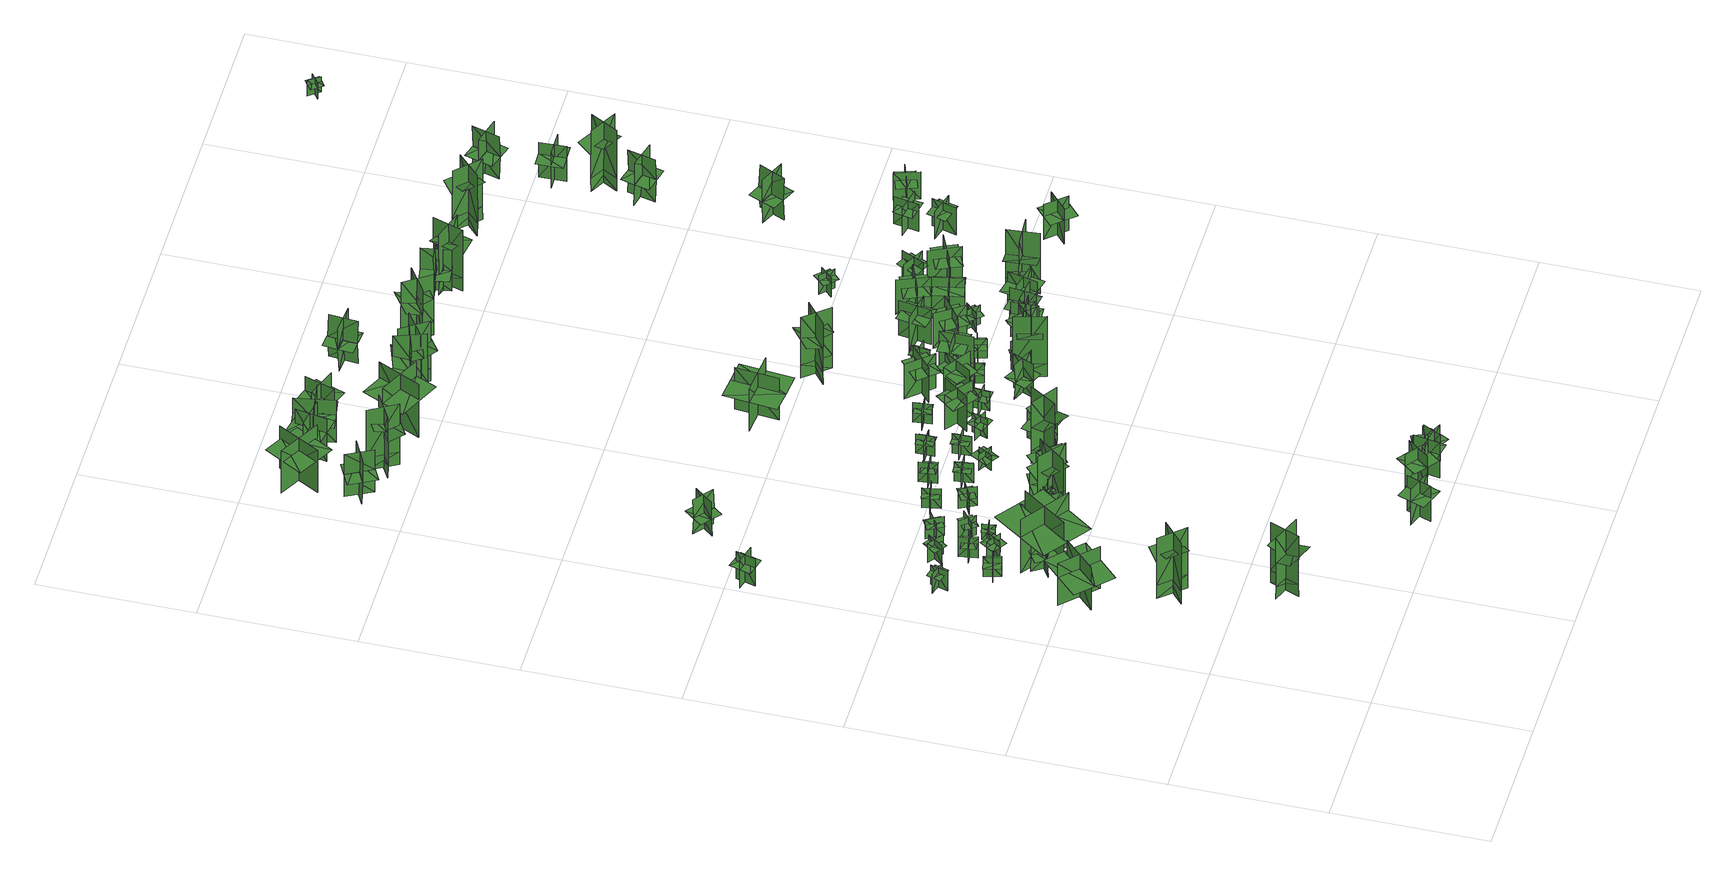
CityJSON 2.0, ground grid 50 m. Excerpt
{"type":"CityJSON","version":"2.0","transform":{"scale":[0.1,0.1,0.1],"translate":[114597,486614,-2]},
"CityObjects":{
"tree1":{"type":"SolitaryVegetationObject","geometry":[{"type":"MultiSurface","lod":"1","boundaries":[[[0,1,2]],[[0,2,3]],[[4,5,6]],[[4,6,7]],[[8,9,5]],[[8,5,4]],[[10,11,1]],[[10,1,0]],[[12,13,14]],[[12,14,15]],[[16,17,18]],[[16,18,19]]]}]},
"tree2":{"type":"SolitaryVegetationObject","geometry":[{"type":"MultiSurface","lod":"1","boundaries":[[[20,21,22]],[[20,22,23]],[[24,25,26]],[[24,26,27]],[[28,29,30]],[[28,30,31]],[[28,31,32]],[[28,32,33]]]}]},
"tree3":{"type":"SolitaryVegetationObject","geometry":[{"type":"MultiSurface","lod":"1","boundaries":[[[34,35,36]],[[34,36,37]],[[38,39,40]],[[38,40,41]],[[42,43,39]],[[42,39,38]],[[44,45,35]],[[44,35,34]],[[46,47,48]],[[46,48,49]],[[50,51,52]],[[50,52,53]]]}]},
"tree4":{"type":"SolitaryVegetationObject","geometry":[{"type":"MultiSurface","lod":"1","boundaries":[[[54,55,56]],[[54,56,57]],[[58,59,60]],[[58,60,61]],[[62,63,64]],[[62,64,65]],[[62,66,67]],[[62,67,63]]]}]},
"tree5":{"type":"SolitaryVegetationObject","geometry":[{"type":"MultiSurface","lod":"1","boundaries":[[[68,69,70]],[[68,70,71]],[[72,73,74]],[[72,74,75]],[[76,77,78]],[[76,78,79]],[[76,79,80]],[[76,80,81]]]}]},
"tree6":{"type":"SolitaryVegetationObject","geometry":[{"type":"MultiSurface","lod":"1","boundaries":[[[82,83,84]],[[82,84,85]],[[86,87,88]],[[86,88,89]],[[90,91,92]],[[90,92,93]],[[90,94,95]],[[90,95,91]]]}]},
"tree7":{"type":"SolitaryVegetationObject","geometry":[{"type":"MultiSurface","lod":"1","boundaries":[[[96,97,98]],[[96,98,99]],[[100,101,102]],[[100,102,103]],[[104,105,101]],[[104,101,100]],[[106,107,97]],[[106,97,96]],[[96,97,108]],[[96,108,109]],[[96,110,111]],[[96,111,97]]]}]},
"tree8":{"type":"SolitaryVegetationObject","geometry":[{"type":"MultiSurface","lod":"1","boundaries":[[[112,113,114]],[[112,114,115]],[[116,117,118]],[[116,118,119]],[[120,121,122]],[[120,122,123]],[[120,123,124]],[[120,124,125]]]}]},
"tree9":{"type":"SolitaryVegetationObject","geometry":[{"type":"MultiSurface","lod":"1","boundaries":[[[126,127,128]],[[126,128,129]],[[130,131,132]],[[130,132,133]],[[134,135,136]],[[134,136,137]],[[134,138,139]],[[134,139,135]]]}]},
"tree10":{"type":"SolitaryVegetationObject","geometry":[{"type":"MultiSurface","lod":"1","boundaries":[[[140,141,142]],[[140,142,143]],[[144,145,146]],[[144,146,147]],[[148,149,150]],[[148,150,151]],[[148,151,152]],[[148,152,153]]]}]},
"tree11":{"type":"SolitaryVegetationObject","geometry":[{"type":"MultiSurface","lod":"1","boundaries":[[[154,155,156]],[[154,156,157]],[[158,159,160]],[[158,160,161]],[[162,163,164]],[[162,164,165]],[[162,166,167]],[[162,167,163]]]}]},
"tree12":{"type":"SolitaryVegetationObject","geometry":[{"type":"MultiSurface","lod":"1","boundaries":[[[168,169,170]],[[168,170,171]],[[172,173,174]],[[172,174,175]],[[176,177,173]],[[176,173,172]],[[178,179,169]],[[178,169,168]],[[168,169,180]],[[168,180,181]],[[168,182,183]],[[168,183,169]]]}]},
"tree13":{"type":"SolitaryVegetationObject","geometry":[{"type":"MultiSurface","lod":"1","boundaries":[[[184,185,186]],[[184,186,187]],[[188,189,190]],[[188,190,191]],[[192,193,194]],[[192,194,195]],[[192,195,196]],[[192,196,197]]]}]},
"tree14":{"type":"SolitaryVegetationObject","geometry":[{"type":"MultiSurface","lod":"1","boundaries":[[[198,199,200]],[[198,200,201]],[[202,203,204]],[[202,204,205]],[[206,207,208]],[[206,208,209]],[[206,210,211]],[[206,211,207]]]}]},
"tree15":{"type":"SolitaryVegetationObject","geometry":[{"type":"MultiSurface","lod":"1","boundaries":[[[212,213,214]],[[212,214,215]],[[216,217,218]],[[216,218,219]],[[220,221,222]],[[220,222,223]],[[220,224,225]],[[220,225,221]]]}]},
"tree16":{"type":"SolitaryVegetationObject","geometry":[{"type":"MultiSurface","lod":"1","boundaries":[[[226,227,228]],[[226,228,229]],[[230,231,232]],[[230,232,233]],[[234,235,236]],[[234,236,237]],[[234,238,239]],[[234,239,235]]]}]},
"tree17":{"type":"SolitaryVegetationObject","geometry":[{"type":"MultiSurface","lod":"1","boundaries":[[[240,241,242]],[[240,242,243]],[[244,245,246]],[[244,246,247]],[[248,249,250]],[[248,250,251]],[[248,252,253]],[[248,253,249]]]}]},
"tree18":{"type":"SolitaryVegetationObject","geometry":[{"type":"MultiSurface","lod":"1","boundaries":[[[254,255,256]],[[254,256,257]],[[258,259,260]],[[258,260,261]],[[262,263,264]],[[262,264,265]],[[262,266,267]],[[262,267,263]]]}]},
"tree19":{"type":"SolitaryVegetationObject","geometry":[{"type":"MultiSurface","lod":"1","boundaries":[[[268,269,270]],[[268,270,271]],[[272,273,274]],[[272,274,275]],[[276,277,273]],[[276,273,272]],[[278,279,269]],[[278,269,268]],[[268,269,280]],[[268,280,281]],[[268,282,283]],[[268,283,269]]]}]},
"tree20":{"type":"SolitaryVegetationObject","geometry":[{"type":"MultiSurface","lod":"1","boundaries":[[[284,285,286]],[[284,286,287]],[[288,289,290]],[[288,290,291]],[[292,293,294]],[[292,294,295]],[[292,296,297]],[[292,297,293]]]}]},
"tree21":{"type":"SolitaryVegetationObject","geometry":[{"type":"MultiSurface","lod":"1","boundaries":[[[298,299,300]],[[298,300,301]],[[302,303,304]],[[302,304,305]],[[306,307,303]],[[306,303,302]],[[308,309,299]],[[308,299,298]],[[310,311,312]],[[310,312,313]],[[314,315,316]],[[314,316,317]]]}]},
"tree22":{"type":"SolitaryVegetationObject","geometry":[{"type":"MultiSurface","lod":"1","boundaries":[[[318,319,320]],[[318,320,321]],[[322,323,324]],[[322,324,325]],[[326,327,328]],[[326,328,329]],[[326,330,331]],[[326,331,327]]]}]},
"tree23":{"type":"SolitaryVegetationObject","geometry":[{"type":"MultiSurface","lod":"1","boundaries":[[[332,333,334]],[[332,334,335]],[[336,337,338]],[[336,338,339]],[[340,341,342]],[[340,342,343]],[[340,344,345]],[[340,345,341]]]}]},
"tree24":{"type":"SolitaryVegetationObject","geometry":[{"type":"MultiSurface","lod":"1","boundaries":[[[346,347,348]],[[346,348,349]],[[350,351,352]],[[350,352,353]],[[354,355,356]],[[354,356,357]],[[354,358,359]],[[354,359,355]]]}]},
"tree25":{"type":"SolitaryVegetationObject","geometry":[{"type":"MultiSurface","lod":"1","boundaries":[[[360,361,362]],[[360,362,363]],[[364,365,366]],[[364,366,367]],[[368,369,370]],[[368,370,371]],[[368,372,373]],[[368,373,369]]]}]},
"tree26":{"type":"SolitaryVegetationObject","geometry":[{"type":"MultiSurface","lod":"1","boundaries":[[[374,375,376]],[[374,376,377]],[[378,379,380]],[[378,380,381]],[[382,383,384]],[[382,384,385]],[[382,386,387]],[[382,387,383]]]}]},
"tree27":{"type":"SolitaryVegetationObject","geometry":[{"type":"MultiSurface","lod":"1","boundaries":[[[388,389,390]],[[388,390,391]],[[392,393,394]],[[392,394,395]],[[396,397,398]],[[396,398,399]],[[396,400,401]],[[396,401,397]]]}]},
"tree28":{"type":"SolitaryVegetationObject","geometry":[{"type":"MultiSurface","lod":"1","boundaries":[[[402,403,404]],[[402,404,405]],[[406,407,408]],[[406,408,409]],[[410,411,412]],[[410,412,413]],[[410,414,415]],[[410,415,411]]]}]},
"tree29":{"type":"SolitaryVegetationObject","geometry":[{"type":"MultiSurface","lod":"1","boundaries":[[[416,417,418]],[[416,418,419]],[[420,421,422]],[[420,422,423]],[[424,425,426]],[[424,426,427]],[[424,428,429]],[[424,429,425]]]}]},
"tree30":{"type":"SolitaryVegetationObject","geometry":[{"type":"MultiSurface","lod":"1","boundaries":[[[430,431,432]],[[430,432,433]],[[434,435,436]],[[434,436,437]],[[438,439,435]],[[438,435,434]],[[440,441,431]],[[440,431,430]],[[430,431,442]],[[430,442,443]],[[430,444,445]],[[430,445,431]]]}]},
"tree31":{"type":"SolitaryVegetationObject","geometry":[{"type":"MultiSurface","lod":"1","boundaries":[[[446,447,448]],[[446,448,449]],[[450,451,452]],[[450,452,453]],[[454,455,456]],[[454,456,457]],[[454,458,459]],[[454,459,455]]]}]},
"tree32":{"type":"SolitaryVegetationObject","geometry":[{"type":"MultiSurface","lod":"1","boundaries":[[[460,461,462]],[[460,462,463]],[[464,465,466]],[[464,466,467]],[[468,469,470]],[[468,470,471]],[[468,471,472]],[[468,472,473]]]}]},
"tree33":{"type":"SolitaryVegetationObject","geometry":[{"type":"MultiSurface","lod":"1","boundaries":[[[474,475,476]],[[474,476,477]],[[478,479,480]],[[478,480,481]],[[482,483,484]],[[482,484,485]],[[482,486,487]],[[482,487,483]]]}]},
"tree34":{"type":"SolitaryVegetationObject","geometry":[{"type":"MultiSurface","lod":"1","boundaries":[[[488,489,490]],[[488,490,491]],[[492,493,494]],[[492,494,495]],[[496,497,498]],[[496,498,499]],[[496,499,500]],[[496,500,501]]]}]},
"tree35":{"type":"SolitaryVegetationObject","geometry":[{"type":"MultiSurface","lod":"1","boundaries":[[[502,503,504]],[[502,504,505]],[[506,507,508]],[[506,508,509]],[[510,511,512]],[[510,512,513]],[[510,513,514]],[[510,514,515]]]}]},
"tree36":{"type":"SolitaryVegetationObject","geometry":[{"type":"MultiSurface","lod":"1","boundaries":[[[516,517,518]],[[516,518,519]],[[520,521,522]],[[520,522,523]],[[524,525,521]],[[524,521,520]],[[526,527,517]],[[526,517,516]],[[528,529,530]],[[528,530,531]],[[532,533,534]],[[532,534,535]]]}]},
"tree37":{"type":"SolitaryVegetationObject","geometry":[{"type":"MultiSurface","lod":"1","boundaries":[[[536,537,538]],[[536,538,539]],[[540,541,542]],[[540,542,543]],[[544,545,546]],[[544,546,547]],[[544,548,549]],[[544,549,545]]]}]},
"tree38":{"type":"SolitaryVegetationObject","geometry":[{"type":"MultiSurface","lod":"1","boundaries":[[[550,551,552]],[[550,552,553]],[[554,555,556]],[[554,556,557]],[[558,559,560]],[[558,560,561]],[[558,562,563]],[[558,563,559]]]}]},
"tree39":{"type":"SolitaryVegetationObject","geometry":[{"type":"MultiSurface","lod":"1","boundaries":[[[564,565,566]],[[564,566,567]],[[568,569,570]],[[568,570,571]],[[572,573,569]],[[572,569,568]],[[574,575,565]],[[574,565,564]],[[576,577,578]],[[576,578,579]],[[580,581,582]],[[580,582,583]]]}]},
"tree40":{"type":"SolitaryVegetationObject","geometry":[{"type":"MultiSurface","lod":"1","boundaries":[[[584,585,586]],[[584,586,587]],[[588,589,590]],[[588,590,591]],[[592,593,594]],[[592,594,595]],[[592,595,596]],[[592,596,597]]]}]},
"tree41":{"type":"SolitaryVegetationObject","geometry":[{"type":"MultiSurface","lod":"1","boundaries":[[[598,599,600]],[[598,600,601]],[[602,603,604]],[[602,604,605]],[[606,607,608]],[[606,608,609]],[[606,610,611]],[[606,611,607]]]}]},
"tree42":{"type":"SolitaryVegetationObject","geometry":[{"type":"MultiSurface","lod":"1","boundaries":[[[612,613,614]],[[612,614,615]],[[616,617,618]],[[616,618,619]],[[620,621,622]],[[620,622,623]],[[620,623,624]],[[620,624,625]]]}]},
"tree43":{"type":"SolitaryVegetationObject","geometry":[{"type":"MultiSurface","lod":"1","boundaries":[[[626,627,628]],[[626,628,629]],[[630,631,632]],[[630,632,633]],[[634,635,636]],[[634,636,637]],[[634,635,638]],[[634,638,639]]]}]},
"tree44":{"type":"SolitaryVegetationObject","geometry":[{"type":"MultiSurface","lod":"1","boundaries":[[[640,641,642]],[[640,642,643]],[[644,645,646]],[[644,646,647]],[[648,649,650]],[[648,650,651]],[[648,652,653]],[[648,653,649]]]}]},
"tree45":{"type":"SolitaryVegetationObject","geometry":[{"type":"MultiSurface","lod":"1","boundaries":[[[654,655,656]],[[654,656,657]],[[658,659,660]],[[658,660,661]],[[662,663,664]],[[662,664,665]],[[662,666,667]],[[662,667,663]]]}]},
"tree46":{"type":"SolitaryVegetationObject","geometry":[{"type":"MultiSurface","lod":"1","boundaries":[[[668,669,670]],[[668,670,671]],[[672,673,674]],[[672,674,675]],[[676,677,678]],[[676,678,679]],[[676,679,680]],[[676,680,681]]]}]},
"tree47":{"type":"SolitaryVegetationObject","geometry":[{"type":"MultiSurface","lod":"1","boundaries":[[[682,683,684]],[[682,684,685]],[[686,687,688]],[[686,688,689]],[[690,691,692]],[[690,692,693]],[[690,693,694]],[[690,694,695]]]}]},
"tree48":{"type":"SolitaryVegetationObject","geometry":[{"type":"MultiSurface","lod":"1","boundaries":[[[696,697,698]],[[696,698,699]],[[700,701,702]],[[700,702,703]],[[704,705,706]],[[704,706,707]],[[704,707,708]],[[704,708,709]]]}]},
"tree49":{"type":"SolitaryVegetationObject","geometry":[{"type":"MultiSurface","lod":"1","boundaries":[[[710,711,712]],[[710,712,713]],[[714,715,716]],[[714,716,717]],[[718,719,720]],[[718,720,721]],[[718,722,723]],[[718,723,719]]]}]},
"tree50":{"type":"SolitaryVegetationObject","geometry":[{"type":"MultiSurface","lod":"1","boundaries":[[[724,725,726]],[[724,726,727]],[[728,729,730]],[[728,730,731]],[[732,733,734]],[[732,734,735]],[[732,736,737]],[[732,737,733]]]}]},
"tree51":{"type":"SolitaryVegetationObject","geometry":[{"type":"MultiSurface","lod":"1","boundaries":[[[738,739,740]],[[738,740,741]],[[742,743,744]],[[742,744,745]],[[746,747,743]],[[746,743,742]],[[748,749,739]],[[748,739,738]],[[738,739,750]],[[738,750,751]],[[738,752,753]],[[738,753,739]]]}]},
"tree52":{"type":"SolitaryVegetationObject","geometry":[{"type":"MultiSurface","lod":"1","boundaries":[[[754,755,756]],[[754,756,757]],[[758,759,760]],[[758,760,761]],[[762,763,764]],[[762,764,765]],[[762,766,767]],[[762,767,763]]]}]},
"tree53":{"type":"SolitaryVegetationObject","geometry":[{"type":"MultiSurface","lod":"1","boundaries":[[[768,769,770]],[[768,770,771]],[[772,773,774]],[[772,774,775]],[[776,777,778]],[[776,778,779]],[[776,779,780]],[[776,780,781]]]}]},
"tree54":{"type":"SolitaryVegetationObject","geometry":[{"type":"MultiSurface","lod":"1","boundaries":[[[782,783,784]],[[782,784,785]],[[786,787,788]],[[786,788,789]],[[790,791,787]],[[790,787,786]],[[792,793,783]],[[792,783,782]],[[794,795,796]],[[794,796,797]],[[798,799,800]],[[798,800,801]]]}]},
"tree55":{"type":"SolitaryVegetationObject","geometry":[{"type":"MultiSurface","lod":"1","boundaries":[[[802,803,804]],[[802,804,805]],[[806,807,808]],[[806,808,809]],[[810,811,807]],[[810,807,806]],[[812,813,803]],[[812,803,802]],[[814,815,816]],[[814,816,817]],[[818,819,820]],[[818,820,821]]]}]},
"tree56":{"type":"SolitaryVegetationObject","geometry":[{"type":"MultiSurface","lod":"1","boundaries":[[[822,823,824]],[[822,824,825]],[[826,827,828]],[[826,828,829]],[[830,831,827]],[[830,827,826]],[[832,833,823]],[[832,823,822]],[[834,835,836]],[[834,836,837]],[[838,839,840]],[[838,840,841]]]}]},
"tree57":{"type":"SolitaryVegetationObject","geometry":[{"type":"MultiSurface","lod":"1","boundaries":[[[842,843,844]],[[842,844,845]],[[846,847,848]],[[846,848,849]],[[850,851,852]],[[850,852,853]],[[850,854,855]],[[850,855,851]]]}]},
"tree58":{"type":"SolitaryVegetationObject","geometry":[{"type":"MultiSurface","lod":"1","boundaries":[[[856,857,858]],[[856,858,859]],[[860,861,862]],[[860,862,863]],[[864,865,861]],[[864,861,860]],[[866,867,857]],[[866,857,856]],[[868,869,870]],[[868,870,871]],[[872,873,874]],[[872,874,875]]]}]},
"tree59":{"type":"SolitaryVegetationObject","geometry":[{"type":"MultiSurface","lod":"1","boundaries":[[[876,877,878]],[[876,878,879]],[[880,881,882]],[[880,882,883]],[[884,885,886]],[[884,886,887]],[[884,887,888]],[[884,888,889]]]}]},
"tree60":{"type":"SolitaryVegetationObject","geometry":[{"type":"MultiSurface","lod":"1","boundaries":[[[890,891,892]],[[890,892,893]],[[894,895,896]],[[894,896,897]],[[898,899,900]],[[898,900,901]],[[898,902,903]],[[898,903,899]]]}]},
"tree61":{"type":"SolitaryVegetationObject","geometry":[{"type":"MultiSurface","lod":"1","boundaries":[[[904,905,906]],[[904,906,907]],[[908,909,910]],[[908,910,911]],[[912,913,914]],[[912,914,915]],[[912,915,916]],[[912,916,917]]]}]},
"tree62":{"type":"SolitaryVegetationObject","geometry":[{"type":"MultiSurface","lod":"1","boundaries":[[[918,919,920]],[[918,920,921]],[[922,923,924]],[[922,924,925]],[[926,927,928]],[[926,928,929]],[[926,929,930]],[[926,930,931]]]}]},
"tree63":{"type":"SolitaryVegetationObject","geometry":[{"type":"MultiSurface","lod":"1","boundaries":[[[932,933,934]],[[932,934,935]],[[936,937,938]],[[936,938,939]],[[940,941,942]],[[940,942,943]],[[940,943,944]],[[940,944,945]]]}]},
"tree64":{"type":"SolitaryVegetationObject","geometry":[{"type":"MultiSurface","lod":"1","boundaries":[[[946,947,948]],[[946,948,949]],[[950,951,952]],[[950,952,953]],[[954,955,956]],[[954,956,957]],[[954,958,959]],[[954,959,955]]]}]},
"tree65":{"type":"SolitaryVegetationObject","geometry":[{"type":"MultiSurface","lod":"1","boundaries":[[[960,961,962]],[[960,962,963]],[[964,965,966]],[[964,966,967]],[[968,969,965]],[[968,965,964]],[[970,971,961]],[[970,961,960]],[[960,961,972]],[[960,972,973]],[[960,974,975]],[[960,975,961]]]}]},
"tree66":{"type":"SolitaryVegetationObject","geometry":[{"type":"MultiSurface","lod":"1","boundaries":[[[976,977,978]],[[976,978,979]],[[980,981,982]],[[980,982,983]],[[984,985,986]],[[984,986,987]],[[984,988,989]],[[984,989,985]]]}]},
"tree67":{"type":"SolitaryVegetationObject","geometry":[{"type":"MultiSurface","lod":"1","boundaries":[[[990,991,992]],[[990,992,993]],[[994,995,996]],[[994,996,997]],[[998,999,1000]],[[998,1000,1001]],[[998,1002,1003]],[[998,1003,999]]]}]},
"tree68":{"type":"SolitaryVegetationObject","geometry":[{"type":"MultiSurface","lod":"1","boundaries":[[[1004,1005,1006]],[[1004,1006,1007]],[[1008,1009,1010]],[[1008,1010,1011]],[[1012,1013,1014]],[[1012,1014,1015]],[[1012,1016,1017]],[[1012,1017,1013]]]}]},
"tree69":{"type":"SolitaryVegetationObject","geometry":[{"type":"MultiSurface","lod":"1","boundaries":[[[1018,1019,1020]],[[1018,1020,1021]],[[1022,1023,1024]],[[1022,1024,1025]],[[1026,1027,1028]],[[1026,1028,1029]],[[1026,1030,1031]],[[1026,1031,1027]]]}]},
"tree70":{"type":"SolitaryVegetationObject","geometry":[{"type":"MultiSurface","lod":"1","boundaries":[[[1032,1033,1034]],[[1032,1034,1035]],[[1036,1037,1038]],[[1036,1038,1039]],[[1040,1041,1042]],[[1040,1042,1043]],[[1040,1043,1044]],[[1040,1044,1045]]]}]},
"tree71":{"type":"SolitaryVegetationObject","geometry":[{"type":"MultiSurface","lod":"1","boundaries":[[[1046,1047,1048]],[[1046,1048,1049]],[[1050,1051,1052]],[[1050,1052,1053]],[[1054,1055,1056]],[[1054,1056,1057]],[[1054,1058,1059]],[[1054,1059,1055]]]}]},
"tree72":{"type":"SolitaryVegetationObject","geometry":[{"type":"MultiSurface","lod":"1","boundaries":[[[1060,1061,1062]],[[1060,1062,1063]],[[1064,1065,1066]],[[1064,1066,1067]],[[1068,1069,1065]],[[1068,1065,1064]],[[1070,1071,1061]],[[1070,1061,1060]],[[1072,1073,1074]],[[1072,1074,1075]],[[1076,1077,1078]],[[1076,1078,1079]]]}]},
"tree73":{"type":"SolitaryVegetationObject","geometry":[{"type":"MultiSurface","lod":"1","boundaries":[[[1080,1081,1082]],[[1080,1082,1083]],[[1084,1085,1086]],[[1084,1086,1087]],[[1088,1089,1090]],[[1088,1090,1091]],[[1088,1092,1093]],[[1088,1093,1089]]]}]},
"tree74":{"type":"SolitaryVegetationObject","geometry":[{"type":"MultiSurface","lod":"1","boundaries":[[[1094,1095,1096]],[[1094,1096,1097]],[[1098,1099,1100]],[[1098,1100,1101]],[[1102,1103,1104]],[[1102,1104,1105]],[[1102,1105,1106]],[[1102,1106,1107]]]}]},
"tree75":{"type":"SolitaryVegetationObject","geometry":[{"type":"MultiSurface","lod":"1","boundaries":[[[1108,1109,1110]],[[1108,1110,1111]],[[1112,1113,1114]],[[1112,1114,1115]],[[1116,1117,1118]],[[1116,1118,1119]],[[1116,1120,1121]],[[1116,1121,1117]]]}]},
"tree76":{"type":"SolitaryVegetationObject","geometry":[{"type":"MultiSurface","lod":"1","boundaries":[[[1122,1123,1124]],[[1122,1124,1125]],[[1126,1127,1128]],[[1126,1128,1129]],[[1130,1131,1132]],[[1130,1132,1133]],[[1130,1134,1135]],[[1130,1135,1131]]]}]},
"tree77":{"type":"SolitaryVegetationObject","geometry":[{"type":"MultiSurface","lod":"1","boundaries":[[[1136,1137,1138]],[[1136,1138,1139]],[[1140,1141,1142]],[[1140,1142,1143]],[[1144,1145,1141]],[[1144,1141,1140]],[[1146,1147,1137]],[[1146,1137,1136]],[[1148,1149,1150]],[[1148,1150,1151]],[[1152,1153,1154]],[[1152,1154,1155]]]}]},
"tree78":{"type":"SolitaryVegetationObject","geometry":[{"type":"MultiSurface","lod":"1","boundaries":[[[1156,1157,1158]],[[1156,1158,1159]],[[1160,1161,1162]],[[1160,1162,1163]],[[1164,1165,1166]],[[1164,1166,1167]],[[1164,1167,1168]],[[1164,1168,1169]]]}]},
"tree79":{"type":"SolitaryVegetationObject","geometry":[{"type":"MultiSurface","lod":"1","boundaries":[[[1170,1171,1172]],[[1170,1172,1173]],[[1174,1175,1176]],[[1174,1176,1177]],[[1178,1179,1180]],[[1178,1180,1181]],[[1178,1182,1183]],[[1178,1183,1179]]]}]},
"tree80":{"type":"SolitaryVegetationObject","geometry":[{"type":"MultiSurface","lod":"1","boundaries":[[[1184,1185,1186]],[[1184,1186,1187]],[[1188,1189,1190]],[[1188,1190,1191]],[[1192,1193,1194]],[[1192,1194,1195]],[[1192,1196,1197]],[[1192,1197,1193]]]}]},
"tree81":{"type":"SolitaryVegetationObject","geometry":[{"type":"MultiSurface","lod":"1","boundaries":[[[1198,1199,1200]],[[1198,1200,1201]],[[1202,1203,1204]],[[1202,1204,1205]],[[1206,1207,1203]],[[1206,1203,1202]],[[1208,1209,1199]],[[1208,1199,1198]],[[1198,1199,1210]],[[1198,1210,1211]],[[1198,1212,1213]],[[1198,1213,1199]]]}]},
"tree82":{"type":"SolitaryVegetationObject","geometry":[{"type":"MultiSurface","lod":"1","boundaries":[[[1214,1215,1216]],[[1214,1216,1217]],[[1218,1219,1220]],[[1218,1220,1221]],[[1222,1223,1219]],[[1222,1219,1218]],[[1224,1225,1215]],[[1224,1215,1214]],[[1226,1227,1228]],[[1226,1228,1229]],[[1230,1231,1232]],[[1230,1232,1233]]]}]},
"tree83":{"type":"SolitaryVegetationObject","geometry":[{"type":"MultiSurface","lod":"1","boundaries":[[[1234,1235,1236]],[[1234,1236,1237]],[[1238,1239,1240]],[[1238,1240,1241]],[[1242,1243,1244]],[[1242,1244,1245]],[[1242,1246,1247]],[[1242,1247,1243]]]}]},
"tree84":{"type":"SolitaryVegetationObject","geometry":[{"type":"MultiSurface","lod":"1","boundaries":[[[1248,1249,1250]],[[1248,1250,1251]],[[1252,1253,1254]],[[1252,1254,1255]],[[1256,1257,1258]],[[1256,1258,1259]],[[1256,1260,1261]],[[1256,1261,1257]]]}]},
"tree85":{"type":"SolitaryVegetationObject","geometry":[{"type":"MultiSurface","lod":"1","boundaries":[[[1262,1263,1264]],[[1262,1264,1265]],[[1266,1267,1268]],[[1266,1268,1269]],[[1270,1271,1272]],[[1270,1272,1273]],[[1270,1274,1275]],[[1270,1275,1271]]]}]},
"tree86":{"type":"SolitaryVegetationObject","geometry":[{"type":"MultiSurface","lod":"1","boundaries":[[[1276,1277,1278]],[[1276,1278,1279]],[[1280,1281,1282]],[[1280,1282,1283]],[[1284,1285,1281]],[[1284,1281,1280]],[[1286,1287,1277]],[[1286,1277,1276]],[[1288,1289,1290]],[[1288,1290,1291]],[[1292,1293,1294]],[[1292,1294,1295]]]}]},
"tree87":{"type":"SolitaryVegetationObject","geometry":[{"type":"MultiSurface","lod":"1","boundaries":[[[1296,1297,1298]],[[1296,1298,1299]],[[1300,1301,1302]],[[1300,1302,1303]],[[1304,1305,1301]],[[1304,1301,1300]],[[1306,1307,1297]],[[1306,1297,1296]],[[1296,1297,1308]],[[1296,1308,1309]],[[1296,1310,1311]],[[1296,1311,1297]]]}]},
"tree88":{"type":"SolitaryVegetationObject","geometry":[{"type":"MultiSurface","lod":"1","boundaries":[[[1312,1313,1314]],[[1312,1314,1315]],[[1316,1317,1318]],[[1316,1318,1319]],[[1320,1321,1322]],[[1320,1322,1323]],[[1320,1324,1325]],[[1320,1325,1321]]]}]},
"tree89":{"type":"SolitaryVegetationObject","geometry":[{"type":"MultiSurface","lod":"1","boundaries":[[[1326,1327,1328]],[[1326,1328,1329]],[[1330,1331,1332]],[[1330,1332,1333]],[[1334,1335,1331]],[[1334,1331,1330]],[[1336,1337,1327]],[[1336,1327,1326]],[[1326,1327,1338]],[[1326,1338,1339]],[[1326,1340,1341]],[[1326,1341,1327]]]}]},
"tree90":{"type":"SolitaryVegetationObject","geometry":[{"type":"MultiSurface","lod":"1","boundaries":[[[1342,1343,1344]],[[1342,1344,1345]],[[1346,1347,1348]],[[1346,1348,1349]],[[1350,1351,1347]],[[1350,1347,1346]],[[1352,1353,1343]],[[1352,1343,1342]],[[1354,1355,1356]],[[1354,1356,1357]],[[1358,1359,1360]],[[1358,1360,1361]]]}]},
"tree91":{"type":"SolitaryVegetationObject","geometry":[{"type":"MultiSurface","lod":"1","boundaries":[[[1362,1363,1364]],[[1362,1364,1365]],[[1366,1367,1368]],[[1366,1368,1369]],[[1370,1371,1372]],[[1370,1372,1373]],[[1370,1374,1375]],[[1370,1375,1371]]]}]},
"tree92":{"type":"SolitaryVegetationObject","geometry":[{"type":"MultiSurface","lod":"1","boundaries":[[[1376,1377,1378]],[[1376,1378,1379]],[[1380,1381,1382]],[[1380,1382,1383]],[[1384,1385,1381]],[[1384,1381,1380]],[[1386,1387,1377]],[[1386,1377,1376]],[[1376,1377,1388]],[[1376,1388,1389]],[[1376,1390,1391]],[[1376,1391,1377]]]}]},
"tree93":{"type":"SolitaryVegetationObject","geometry":[{"type":"MultiSurface","lod":"1","boundaries":[[[1392,1393,1394]],[[1392,1394,1395]],[[1396,1397,1398]],[[1396,1398,1399]],[[1400,1401,1402]],[[1400,1402,1403]],[[1400,1403,1404]],[[1400,1404,1405]]]}]}
},
"vertices":[
[464,352,61],[368,390,61],[369,392,256],[465,353,256],[434,424,61],[395,328,61],[396,327,256],[435,424,256],[435,424,10],[396,327,10],[465,353,10],[369,392,10],[465,353,156],[369,391,156],[349,342,175],[445,304,175],[382,386,187],[454,358,187],[469,394,197],[396,423,197],
[285,912,7],[285,912,178],[181,1016,178],[181,1016,7],[186,914,7],[186,914,178],[286,1014,178],[286,1014,7],[170,898,122],[222,847,122],[347,972,122],[295,1024,122],[242,1075,122],[118,950,122],
[283,737,62],[352,659,62],[350,658,256],[281,736,256],[278,659,62],[355,728,62],[355,728,256],[277,659,256],[277,659,10],[355,728,10],[281,736,10],[350,658,10],[282,736,157],[351,659,157],[390,694,176],[321,771,176],[341,669,187],[289,727,187],[260,701,198],[312,643,198],
[130,1390,14],[187,1374,14],[187,1374,92],[130,1390,92],[153,1349,14],[169,1406,14],[169,1406,92],[153,1349,92],[134,1389,72],[187,1374,72],[193,1397,72],[141,1411,72],[128,1366,72],[180,1352,72],
[223,1228,14],[276,1241,14],[276,1241,91],[223,1228,91],[254,1208,14],[241,1262,14],[241,1262,91],[254,1208,91],[254,1208,70],[281,1215,70],[268,1269,70],[241,1262,70],[214,1256,70],[227,1202,70],
[30,1911,13],[47,1975,13],[47,1975,124],[30,1911,124],[74,1936,13],[10,1954,13],[10,1954,124],[74,1936,124],[74,1936,88],[10,1954,88],[0,1919,88],[64,1901,88],[84,1971,88],[19,1989,88],
[289,1077,80],[353,1118,80],[332,1151,80],[267,1110,80],[299,1129,80],[340,1064,80],[344,1067,150],[303,1131,150],[303,1131,9],[344,1067,9],[290,1074,9],[355,1115,9],[353,1118,150],[289,1077,150],[309,1044,80],[374,1085,80],
[289,1159,9],[289,1159,226],[441,1050,226],[441,1050,9],[414,1177,9],[414,1177,226],[309,1031,226],[309,1031,9],[430,1200,156],[354,1255,156],[224,1072,156],[300,1017,156],[376,963,156],[507,1146,156],
[258,1395,16],[293,1443,16],[293,1443,94],[258,1395,94],[304,1402,16],[256,1437,16],[256,1437,94],[304,1402,94],[261,1399,74],[293,1443,74],[274,1456,74],[242,1413,74],[280,1385,74],[312,1429,74],
[320,1231,14],[350,1278,14],[350,1278,91],[320,1231,91],[356,1239,14],[309,1268,14],[309,1268,91],[356,1239,91],[356,1239,70],[371,1262,70],[324,1292,70],[309,1268,70],[295,1245,70],[341,1215,70],
[345,1328,14],[287,1320,14],[287,1320,92],[345,1328,92],[308,1356,14],[316,1297,14],[316,1297,92],[308,1356,92],[340,1327,72],[287,1320,72],[290,1296,72],[344,1304,72],[337,1350,72],[283,1343,72],
[429,1147,95],[367,1078,95],[402,1045,95],[465,1114,95],[434,1082,95],[365,1145,95],[361,1141,181],[430,1078,181],[430,1078,9],[361,1141,9],[427,1149,9],[364,1080,9],[367,1078,181],[429,1147,181],[395,1179,95],[332,1110,95],
[420,1289,16],[380,1283,16],[380,1283,78],[420,1289,78],[396,1307,16],[402,1266,16],[402,1266,78],[396,1307,78],[396,1307,61],[377,1304,61],[382,1263,61],[402,1266,61],[421,1269,61],[415,1309,61],
[428,1104,10],[473,1153,10],[473,1153,120],[428,1104,120],[479,1107,10],[430,1151,10],[430,1151,120],[479,1107,120],[479,1107,84],[430,1151,84],[405,1124,84],[455,1080,84],[503,1134,84],[454,1178,84],
[424,1369,13],[377,1333,13],[377,1333,91],[424,1369,91],[378,1375,13],[414,1328,13],[414,1328,91],[378,1375,91],[420,1366,71],[377,1333,71],[391,1315,71],[434,1348,71],[406,1385,71],[363,1352,71],
[387,1420,13],[357,1471,13],[357,1471,91],[387,1420,91],[398,1466,13],[347,1435,13],[347,1435,91],[398,1466,91],[384,1425,71],[357,1471,71],[337,1459,71],[364,1413,71],[405,1437,71],[377,1483,71],
[527,1151,9],[462,1096,9],[462,1096,151],[527,1151,151],[462,1157,9],[517,1091,9],[517,1091,151],[462,1157,151],[462,1157,105],[517,1091,105],[553,1121,105],[498,1187,105],[426,1127,105],[481,1061,105],
[845,109,10],[816,29,10],[816,29,152],[845,109,152],[786,82,10],[866,52,10],[866,52,152],[786,82,152],[786,82,106],[866,52,106],[882,96,106],[802,125,106],[770,38,106],[850,8,106],
[209,2094,81],[257,2153,81],[226,2178,81],[178,2119,81],[203,2146,81],[262,2098,81],[265,2102,151],[206,2150,151],[206,2150,11],[265,2102,11],[212,2092,11],[260,2151,11],[257,2153,151],[209,2094,151],[239,2069,81],[287,2129,81],
[503,1153,10],[567,1135,10],[567,1135,120],[503,1153,120],[528,1108,10],[546,1173,10],[546,1173,120],[528,1108,120],[528,1108,84],[546,1173,84],[511,1182,84],[493,1118,84],[563,1099,84],[581,1163,84],
[537,1171,62],[618,1106,62],[617,1105,257],[536,1170,257],[545,1093,63],[610,1174,63],[609,1175,257],[544,1094,257],[544,1094,11],[609,1175,11],[536,1170,11],[617,1105,11],[536,1170,157],[617,1106,157],[650,1147,176],[569,1212,176],[606,1114,188],[545,1163,188],[520,1132,199],[581,1084,199],
[493,1370,15],[545,1398,15],[545,1398,93],[493,1370,93],[537,1357,15],[510,1409,15],[510,1409,93],[537,1357,93],[497,1373,73],[545,1398,73],[534,1419,73],[486,1393,73],[508,1352,73],[556,1378,73],
[636,1184,9],[560,1145,9],[560,1145,151],[636,1184,151],[573,1204,9],[613,1128,9],[613,1128,151],[573,1204,151],[573,1204,105],[613,1128,105],[654,1150,105],[615,1225,105],[532,1182,105],[572,1106,105],
[501,1459,12],[490,1517,12],[490,1517,91],[501,1459,91],[527,1497,12],[469,1487,12],[469,1487,91],[527,1497,91],[500,1464,70],[490,1517,70],[467,1512,70],[477,1459,70],[523,1468,70],[513,1521,70],
[935,138,9],[1003,87,9],[1003,87,151],[935,138,151],[944,73,9],[996,141,9],[996,141,151],[944,73,151],[944,73,105],[996,141,105],[959,170,105],[907,102,105],[981,45,105],[1033,113,105],
[1060,81,9],[976,96,9],[976,96,151],[1060,81,151],[1023,135,9],[1008,51,9],[1008,51,151],[1023,135,151],[1023,135,105],[1008,51,105],[1053,42,105],[1069,126,105],[977,143,105],[962,59,105],
[723,1145,9],[665,1208,9],[665,1208,151],[723,1145,151],[725,1211,9],[663,1152,9],[663,1152,151],[725,1211,151],[725,1211,105],[663,1152,105],[695,1118,105],[757,1177,105],[693,1245,105],[631,1186,105],
[631,1393,15],[625,1451,15],[625,1451,93],[631,1393,93],[660,1429,15],[601,1423,15],[601,1423,93],[660,1429,93],[631,1398,73],[625,1451,73],[601,1449,73],[607,1395,73],[654,1400,73],[648,1454,73],
[636,1527,12],[577,1521,12],[577,1521,91],[636,1527,91],[599,1556,12],[605,1497,12],[605,1497,91],[599,1556,91],[631,1526,71],[577,1521,71],[579,1497,71],[633,1503,71],[628,1549,71],[575,1544,71],
[171,3181,97],[88,3139,97],[110,3096,97],[193,3138,97],[152,3119,97],[109,3202,97],[104,3200,182],[147,3117,182],[147,3117,11],[104,3200,11],[169,3185,11],[86,3142,11],[88,3139,182],[171,3181,182],[149,3223,97],[66,3181,97],
[1099,127,11],[1038,102,11],[1038,102,121],[1099,127,121],[1052,146,11],[1077,85,11],[1077,85,121],[1052,146,121],[1052,146,85],[1077,85,85],[1111,98,85],[1086,160,85],[1019,133,85],[1044,71,85],
[759,1225,11],[724,1216,11],[724,1216,73],[759,1225,73],[738,1237,11],[738,1237,73],[748,1202,73],[748,1202,11],[738,1236,53],[724,1232,53],[731,1204,53],[746,1208,53],[761,1212,53],[753,1240,53],
[1106,125,11],[1076,66,11],[1076,66,121],[1106,125,121],[1058,109,11],[1117,79,11],[1117,79,121],[1058,109,121],[1058,109,85],[1117,79,85],[1133,111,85],[1074,141,85],[1041,77,85],[1100,46,85],
[686,1391,17],[686,1391,79],[732,1364,79],[732,1364,17],[721,1399,17],[721,1399,79],[694,1355,79],[694,1355,17],[725,1406,59],[702,1420,59],[669,1364,59],[692,1351,59],[715,1337,59],[748,1392,59],
[212,3312,9],[74,3388,9],[74,3388,180],[212,3312,180],[180,3420,9],[103,3282,9],[103,3282,180],[180,3420,180],[177,3414,132],[117,3447,132],[46,3321,132],[106,3288,132],[167,3254,132],[237,3380,132],
[847,1190,63],[761,1248,63],[762,1249,257],[848,1192,257],[832,1267,63],[775,1181,63],[776,1180,257],[833,1267,257],[833,1267,11],[776,1180,11],[848,1192,11],[762,1249,11],[848,1191,158],[762,1248,158],[732,1204,176],[819,1147,176],[773,1241,188],[838,1198,188],[860,1231,199],[795,1273,199],
[743,1428,16],[742,1487,16],[742,1487,94],[743,1428,94],[775,1462,16],[716,1461,16],[716,1461,94],[775,1462,94],[743,1433,74],[742,1487,74],[718,1487,74],[720,1433,74],[766,1434,74],[765,1488,74],
[717,1594,13],[717,1535,13],[717,1535,91],[717,1594,91],[684,1561,13],[743,1561,13],[743,1561,91],[684,1561,91],[717,1589,71],[717,1535,71],[740,1535,71],[740,1589,71],[694,1589,71],[694,1535,71],
[303,3143,66],[212,3092,66],[212,3094,260],[302,3145,260],[227,3165,66],[278,3074,66],[279,3075,260],[228,3165,260],[228,3165,14],[279,3075,14],[302,3145,14],[212,3094,14],[302,3144,161],[212,3093,161],[238,3047,179],[328,3098,179],[224,3100,191],[292,3139,191],[272,3173,202],[205,3134,202],
[869,1289,11],[840,1193,11],[840,1193,119],[869,1289,119],[806,1254,11],[902,1226,11],[902,1226,119],[806,1254,119],[810,1253,89],[798,1211,89],[886,1185,89],[898,1227,89],[911,1269,89],[822,1295,89],
[242,3290,10],[260,3393,10],[260,3393,183],[242,3290,183],[307,3336,10],[205,3354,10],[205,3354,183],[307,3336,183],[307,3336,127],[205,3354,127],[195,3298,127],[297,3280,127],[317,3392,127],[215,3411,127],
[831,1403,14],[850,1454,14],[850,1454,91],[831,1403,91],[864,1417,14],[813,1437,14],[813,1437,91],[864,1417,91],[864,1417,69],[874,1443,69],[822,1463,69],[813,1437,69],[803,1411,69],[854,1392,69],
[328,3284,10],[306,3412,10],[306,3412,183],[328,3284,183],[379,3356,10],[251,3335,10],[251,3335,183],[379,3356,183],[332,3285,125],[311,3412,125],[247,3402,125],[268,3274,125],[362,3421,125],[384,3294,125],
[847,1637,13],[853,1579,13],[853,1579,92],[847,1637,92],[818,1601,13],[876,1607,13],[876,1607,92],[818,1601,92],[847,1632,71],[853,1579,71],[876,1581,71],[871,1635,71],[824,1630,71],[830,1576,71],
[924,1471,11],[841,1537,11],[841,1537,152],[924,1471,152],[914,1554,11],[848,1471,11],[848,1471,152],[914,1554,152],[917,1477,116],[841,1537,116],[815,1504,116],[891,1444,116],[944,1509,116],[868,1570,116],
[413,3050,10],[479,3190,10],[479,3190,225],[413,3050,225],[510,3084,10],[370,3150,10],[370,3150,225],[510,3084,225],[510,3084,165],[543,3154,165],[403,3220,165],[370,3150,165],[337,3080,165],[478,3014,165],
[832,2087,13],[832,2087,183],[686,2101,183],[686,2101,13],[754,2025,13],[754,2025,183],[768,2166,183],[768,2166,13],[751,2003,128],[825,1996,128],[842,2172,128],[769,2179,128],[696,2186,128],[678,2011,128],
[953,1427,11],[957,1482,11],[957,1482,88],[953,1427,88],[981,1451,11],[926,1455,11],[926,1455,88],[981,1451,88],[981,1451,67],[983,1478,67],[928,1482,67],[926,1455,67],[924,1427,67],[979,1423,67],
[439,3327,12],[341,3362,12],[341,3362,185],[439,3327,185],[405,3399,12],[370,3301,12],[370,3301,185],[405,3399,185],[405,3399,129],[370,3301,129],[423,3281,129],[459,3379,129],[351,3418,129],[316,3320,129],
[964,1493,11],[1022,1582,11],[1022,1582,152],[964,1493,152],[1046,1511,11],[957,1569,11],[957,1569,152],[1046,1511,152],[969,1500,115],[1022,1582,115],[987,1605,115],[934,1523,115],[1004,1477,115],[1057,1559,115],
[1040,1315,79],[1071,1385,79],[1035,1401,80],[1004,1331,80],[1020,1364,79],[1090,1334,79],[1092,1338,149],[1022,1369,149],[1022,1369,9],[1092,1338,9],[1043,1314,9],[1074,1384,9],[1071,1385,149],[1040,1315,149],[1075,1300,80],[1106,1370,80],
[1024,1682,11],[944,1613,11],[944,1613,152],[1024,1682,152],[940,1688,11],[1010,1608,11],[1010,1608,152],[940,1688,152],[1017,1677,116],[944,1613,116],[971,1581,116],[1045,1645,116],[990,1708,116],[916,1645,116],
[1083,1506,14],[1029,1494,14],[1029,1494,91],[1083,1506,91],[1052,1526,14],[1065,1472,14],[1065,1472,91],[1052,1526,91],[1052,1526,70],[1025,1520,70],[1038,1466,70],[1065,1472,70],[1092,1478,70],[1079,1532,70],
[530,3107,64],[628,3140,64],[629,3138,259],[531,3105,259],[600,3072,64],[567,3170,64],[566,3170,259],[599,3072,259],[599,3072,13],[566,3170,13],[531,3105,13],[629,3138,13],[530,3106,159],[629,3139,159],[612,3189,178],[514,3156,178],[615,3134,190],[542,3109,190],[555,3072,200],[628,3097,200],
[1119,1399,61],[1146,1299,61],[1145,1298,255],[1117,1398,255],[1080,1331,61],[1180,1358,61],[1180,1359,255],[1080,1332,255],[1080,1332,9],[1180,1359,9],[1117,1398,9],[1145,1298,9],[1118,1398,156],[1145,1299,156],[1196,1313,174],[1169,1412,174],[1142,1312,186],[1120,1387,186],[1083,1376,197],[1104,1302,197],
[941,1940,62],[1022,2005,62],[1023,2004,256],[942,1938,256],[1019,1931,62],[954,2011,62],[953,2011,256],[1019,1931,256],[1019,1931,10],[953,2011,10],[942,1938,10],[1023,2004,10],[942,1939,157],[1023,2004,157],[989,2045,175],[909,1980,175],[1012,1995,187],[952,1946,187],[976,1915,198],[1036,1965,198],
[1048,1575,11],[1155,1576,11],[1155,1576,152],[1048,1575,152],[1109,1517,11],[1108,1623,11],[1108,1623,152],[1109,1517,152],[1058,1575,116],[1155,1576,116],[1154,1618,116],[1057,1617,116],[1058,1533,116],[1155,1534,116],
[676,3148,64],[590,3089,64],[589,3090,259],[675,3149,259],[599,3162,65],[657,3077,65],[658,3077,259],[599,3163,259],[599,3163,13],[658,3077,13],[675,3149,13],[589,3090,13],[675,3148,159],[589,3090,159],[619,3046,178],[705,3105,178],[601,3098,190],[665,3142,190],[643,3175,201],[579,3130,201],
[1178,1365,9],[1148,1411,9],[1148,1411,86],[1178,1365,86],[1186,1401,9],[1140,1370,9],[1140,1370,86],[1186,1401,86],[1186,1401,64],[1171,1424,64],[1125,1394,64],[1140,1370,64],[1155,1347,64],[1201,1377,64],
[1082,1646,14],[1090,1704,14],[1090,1704,92],[1082,1646,92],[1119,1674,14],[1061,1683,14],[1061,1683,92],[1119,1674,92],[1083,1651,72],[1090,1704,72],[1067,1708,72],[1060,1654,72],[1106,1648,72],[1114,1701,72],
[1216,1399,9],[1161,1393,9],[1161,1393,85],[1216,1399,85],[1187,1422,9],[1193,1367,9],[1193,1367,85],[1187,1422,85],[1187,1422,64],[1160,1419,64],[1166,1364,64],[1193,1367,64],[1221,1370,64],[1215,1425,64],
[1160,1545,12],[1176,1492,12],[1176,1492,89],[1160,1545,89],[1142,1512,12],[1195,1528,12],[1195,1528,89],[1142,1512,89],[1142,1512,68],[1150,1486,68],[1203,1502,68],[1195,1528,68],[1187,1555,68],[1134,1539,68],
[1207,1374,9],[1260,1402,9],[1260,1402,91],[1207,1374,91],[1245,1363,9],[1217,1415,9],[1217,1415,91],[1245,1363,91],[1245,1363,68],[1271,1377,68],[1243,1429,68],[1217,1415,68],[1191,1401,68],[1219,1349,68],
[1227,1427,7],[1288,1368,7],[1288,1368,149],[1227,1427,149],[1228,1362,7],[1287,1424,7],[1287,1424,149],[1228,1362,149],[1228,1362,103],[1287,1424,103],[1254,1456,103],[1195,1394,103],[1262,1330,103],[1321,1391,103],
[638,3359,94],[731,3351,94],[735,3400,95],[642,3408,95],[686,3402,94],[678,3309,94],[684,3308,180],[692,3401,180],[692,3401,9],[684,3308,9],[637,3355,9],[730,3348,9],[731,3351,180],[638,3359,180],[634,3312,95],[727,3304,95],
[1262,1646,10],[1176,1584,10],[1176,1584,151],[1262,1646,151],[1179,1659,10],[1241,1573,10],[1241,1573,151],[1179,1659,151],[1255,1641,114],[1176,1584,114],[1200,1550,114],[1279,1607,114],[1230,1675,114],[1151,1618,114],
[1290,1449,7],[1294,1364,7],[1294,1364,149],[1290,1449,149],[1246,1400,7],[1331,1405,7],[1331,1405,149],[1246,1400,149],[1246,1400,103],[1331,1405,103],[1329,1451,103],[1244,1447,103],[1248,1354,103],[1333,1358,103],
[1208,1774,12],[1191,1669,12],[1191,1669,153],[1208,1774,153],[1140,1724,12],[1245,1707,12],[1245,1707,153],[1140,1724,153],[1207,1765,117],[1191,1669,117],[1232,1662,117],[1248,1758,117],[1165,1772,117],[1149,1676,117],
[1347,1435,8],[1297,1390,8],[1297,1390,119],[1347,1435,119],[1296,1437,8],[1340,1388,8],[1340,1388,119],[1296,1437,119],[1296,1437,83],[1340,1388,83],[1367,1412,83],[1323,1461,83],[1269,1413,83],[1313,1364,83],
[1275,1589,14],[1314,1549,14],[1314,1549,91],[1275,1589,91],[1274,1552,14],[1313,1591,14],[1313,1591,91],[1274,1552,91],[1274,1552,69],[1294,1532,69],[1333,1571,69],[1313,1591,69],[1294,1610,69],[1255,1571,69],
[1390,1416,8],[1305,1427,8],[1305,1427,150],[1390,1416,150],[1349,1468,8],[1339,1383,8],[1339,1383,150],[1349,1468,150],[1349,1468,103],[1339,1383,103],[1385,1377,103],[1396,1462,103],[1303,1473,103],[1292,1389,103],
[786,3136,60],[871,3195,60],[872,3193,255],[787,3135,255],[863,3121,60],[804,3207,60],[804,3206,255],[862,3121,255],[862,3121,9],[804,3206,9],[787,3135,9],[872,3193,9],[786,3135,155],[872,3194,155],[842,3237,174],[757,3179,174],[860,3186,186],[796,3141,186],[819,3109,196],[883,3153,196],
[1331,1711,11],[1352,1607,11],[1352,1607,152],[1331,1711,152],[1285,1641,11],[1390,1662,11],[1390,1662,152],[1285,1641,152],[1333,1702,115],[1352,1607,115],[1394,1615,115],[1374,1710,115],[1292,1694,115],[1311,1598,115],
[1361,1451,8],[1458,1429,8],[1458,1429,147],[1361,1451,147],[1396,1395,8],[1418,1492,8],[1418,1492,147],[1396,1395,147],[1396,1395,108],[1444,1383,108],[1466,1480,108],[1418,1492,108],[1369,1503,108],[1347,1406,108],
[1370,1772,13],[1271,1733,13],[1271,1733,154],[1370,1772,154],[1292,1805,13],[1331,1706,13],[1331,1706,154],[1292,1805,154],[1361,1769,117],[1271,1733,117],[1286,1694,117],[1377,1730,117],[1346,1808,117],[1255,1772,117],
[1464,1424,10],[1447,1488,10],[1447,1488,120],[1464,1424,120],[1489,1468,10],[1425,1451,10],[1425,1451,120],[1489,1468,120],[1489,1468,84],[1425,1451,84],[1435,1416,84],[1499,1433,84],[1480,1503,84],[1416,1486,84],
[1488,1410,63],[1480,1514,63],[1482,1514,257],[1489,1410,257],[1539,1469,63],[1436,1462,63],[1436,1461,257],[1539,1468,257],[1539,1468,11],[1436,1461,11],[1489,1410,11],[1482,1514,11],[1489,1410,158],[1481,1514,158],[1428,1510,176],[1436,1407,176],[1482,1500,188],[1488,1422,188],[1528,1425,199],[1521,1503,199],
[1357,2050,12],[1318,2011,12],[1318,2011,89],[1357,2050,89],[1320,2050,12],[1359,2011,12],[1359,2011,89],[1320,2050,89],[1320,2050,68],[1300,2030,68],[1340,1992,68],[1359,2011,68],[1379,2031,68],[1339,2070,68],
[1454,1827,13],[1418,1753,13],[1418,1753,123],[1454,1827,123],[1393,1806,13],[1467,1769,13],[1467,1769,123],[1393,1806,123],[1451,1821,94],[1418,1753,94],[1447,1738,94],[1481,1806,94],[1422,1835,94],[1388,1767,94],
[1518,1717,13],[1421,1673,13],[1421,1673,154],[1518,1717,154],[1439,1746,13],[1483,1649,13],[1483,1649,154],[1439,1746,154],[1510,1713,117],[1421,1673,117],[1438,1634,117],[1527,1675,117],[1492,1751,117],[1404,1711,117],
[1056,3116,96],[1042,3209,96],[994,3201,96],[1008,3109,96],[1003,3154,96],[1096,3168,96],[1095,3173,181],[1002,3159,181],[1002,3159,10],[1095,3173,10],[1060,3117,10],[1046,3209,10],[1042,3209,181],[1056,3116,181],[1103,3123,96],[1089,3216,96],
[1100,3183,64],[1068,3085,64],[1067,3085,259],[1099,3184,259],[1030,3148,64],[1129,3116,64],[1129,3117,259],[1031,3149,258],[1031,3149,12],[1129,3117,12],[1099,3184,12],[1067,3085,12],[1099,3184,159],[1067,3085,159],[1118,3069,178],[1149,3167,178],[1072,3099,189],[1095,3173,189],[1058,3184,200],[1034,3110,200],
[1723,1460,12],[1779,1397,12],[1779,1397,154],[1723,1460,154],[1719,1395,12],[1783,1452,12],[1783,1452,154],[1719,1395,154],[1719,1395,107],[1783,1452,107],[1752,1487,107],[1688,1430,107],[1750,1360,107],[1814,1417,107],
[1642,1775,13],[1722,1753,13],[1722,1753,123],[1642,1775,123],[1675,1718,13],[1697,1798,13],[1697,1798,123],[1675,1718,123],[1649,1773,94],[1722,1753,94],[1731,1784,94],[1658,1804,94],[1640,1742,94],[1713,1721,94],
[1716,1857,12],[1634,1873,12],[1634,1873,122],[1716,1857,122],[1679,1911,12],[1663,1830,12],[1663,1830,122],[1679,1911,122],[1709,1859,93],[1634,1873,93],[1628,1841,93],[1702,1827,93],[1715,1891,93],[1641,1905,93],
[1316,3181,62],[1389,3107,62],[1388,3106,257],[1315,3180,257],[1315,3103,63],[1389,3175,63],[1389,3176,257],[1314,3104,257],[1314,3104,11],[1389,3176,11],[1315,3180,11],[1388,3106,11],[1316,3181,157],[1388,3106,157],[1426,3143,176],[1353,3217,176],[1378,3117,188],[1323,3172,188],[1295,3144,199],[1350,3089,199],
[1584,2294,96],[1669,2257,96],[1689,2302,97],[1603,2339,97],[1644,2319,96],[1606,2234,96],[1611,2232,182],[1649,2317,182],[1649,2317,11],[1611,2232,11],[1582,2291,11],[1668,2254,11],[1669,2257,182],[1584,2294,182],[1565,2251,97],[1651,2214,97],
[1745,1888,12],[1823,1915,12],[1823,1915,121],[1745,1888,121],[1804,1860,12],[1777,1938,12],[1777,1938,121],[1804,1860,121],[1752,1890,93],[1823,1915,93],[1813,1946,93],[1741,1921,93],[1763,1859,93],[1834,1884,93],
[1652,2659,95],[1562,2681,95],[1550,2634,96],[1641,2612,96],[1598,2624,95],[1620,2715,95],[1614,2716,181],[1592,2626,181],[1592,2626,10],[1614,2716,10],[1653,2663,10],[1562,2685,10],[1562,2681,181],[1652,2659,181],[1663,2705,96],[1573,2727,96],
[1588,2824,63],[1679,2775,63],[1679,2773,258],[1587,2822,258],[1610,2749,63],[1659,2840,63],[1659,2840,258],[1609,2749,258],[1609,2749,12],[1659,2840,12],[1587,2822,12],[1679,2773,12],[1588,2823,158],[1679,2774,158],[1704,2820,177],[1613,2869,177],[1666,2780,189],[1598,2817,189],[1579,2782,199],[1648,2746,199],
[1659,2945,10],[1574,2943,10],[1574,2943,152],[1659,2945,152],[1611,2990,10],[1614,2905,10],[1614,2905,152],[1611,2990,152],[1611,2990,106],[1614,2905,106],[1661,2906,106],[1658,2992,106],[1565,2989,106],[1567,2903,106],
[1637,3135,94],[1547,3160,94],[1533,3114,94],[1623,3088,94],[1581,3102,94],[1606,3192,94],[1601,3194,180],[1575,3104,180],[1575,3104,8],[1601,3194,8],[1638,3139,8],[1548,3164,8],[1547,3160,180],[1637,3135,180],[1649,3180,94],[1560,3206,94],
[1803,3713,16],[1777,3749,16],[1777,3749,78],[1803,3713,78],[1808,3742,16],[1772,3716,16],[1772,3716,78],[1808,3742,78],[1808,3742,60],[1795,3760,60],[1759,3734,60],[1772,3716,60],[1785,3698,60],[1821,3724,60]
]}
